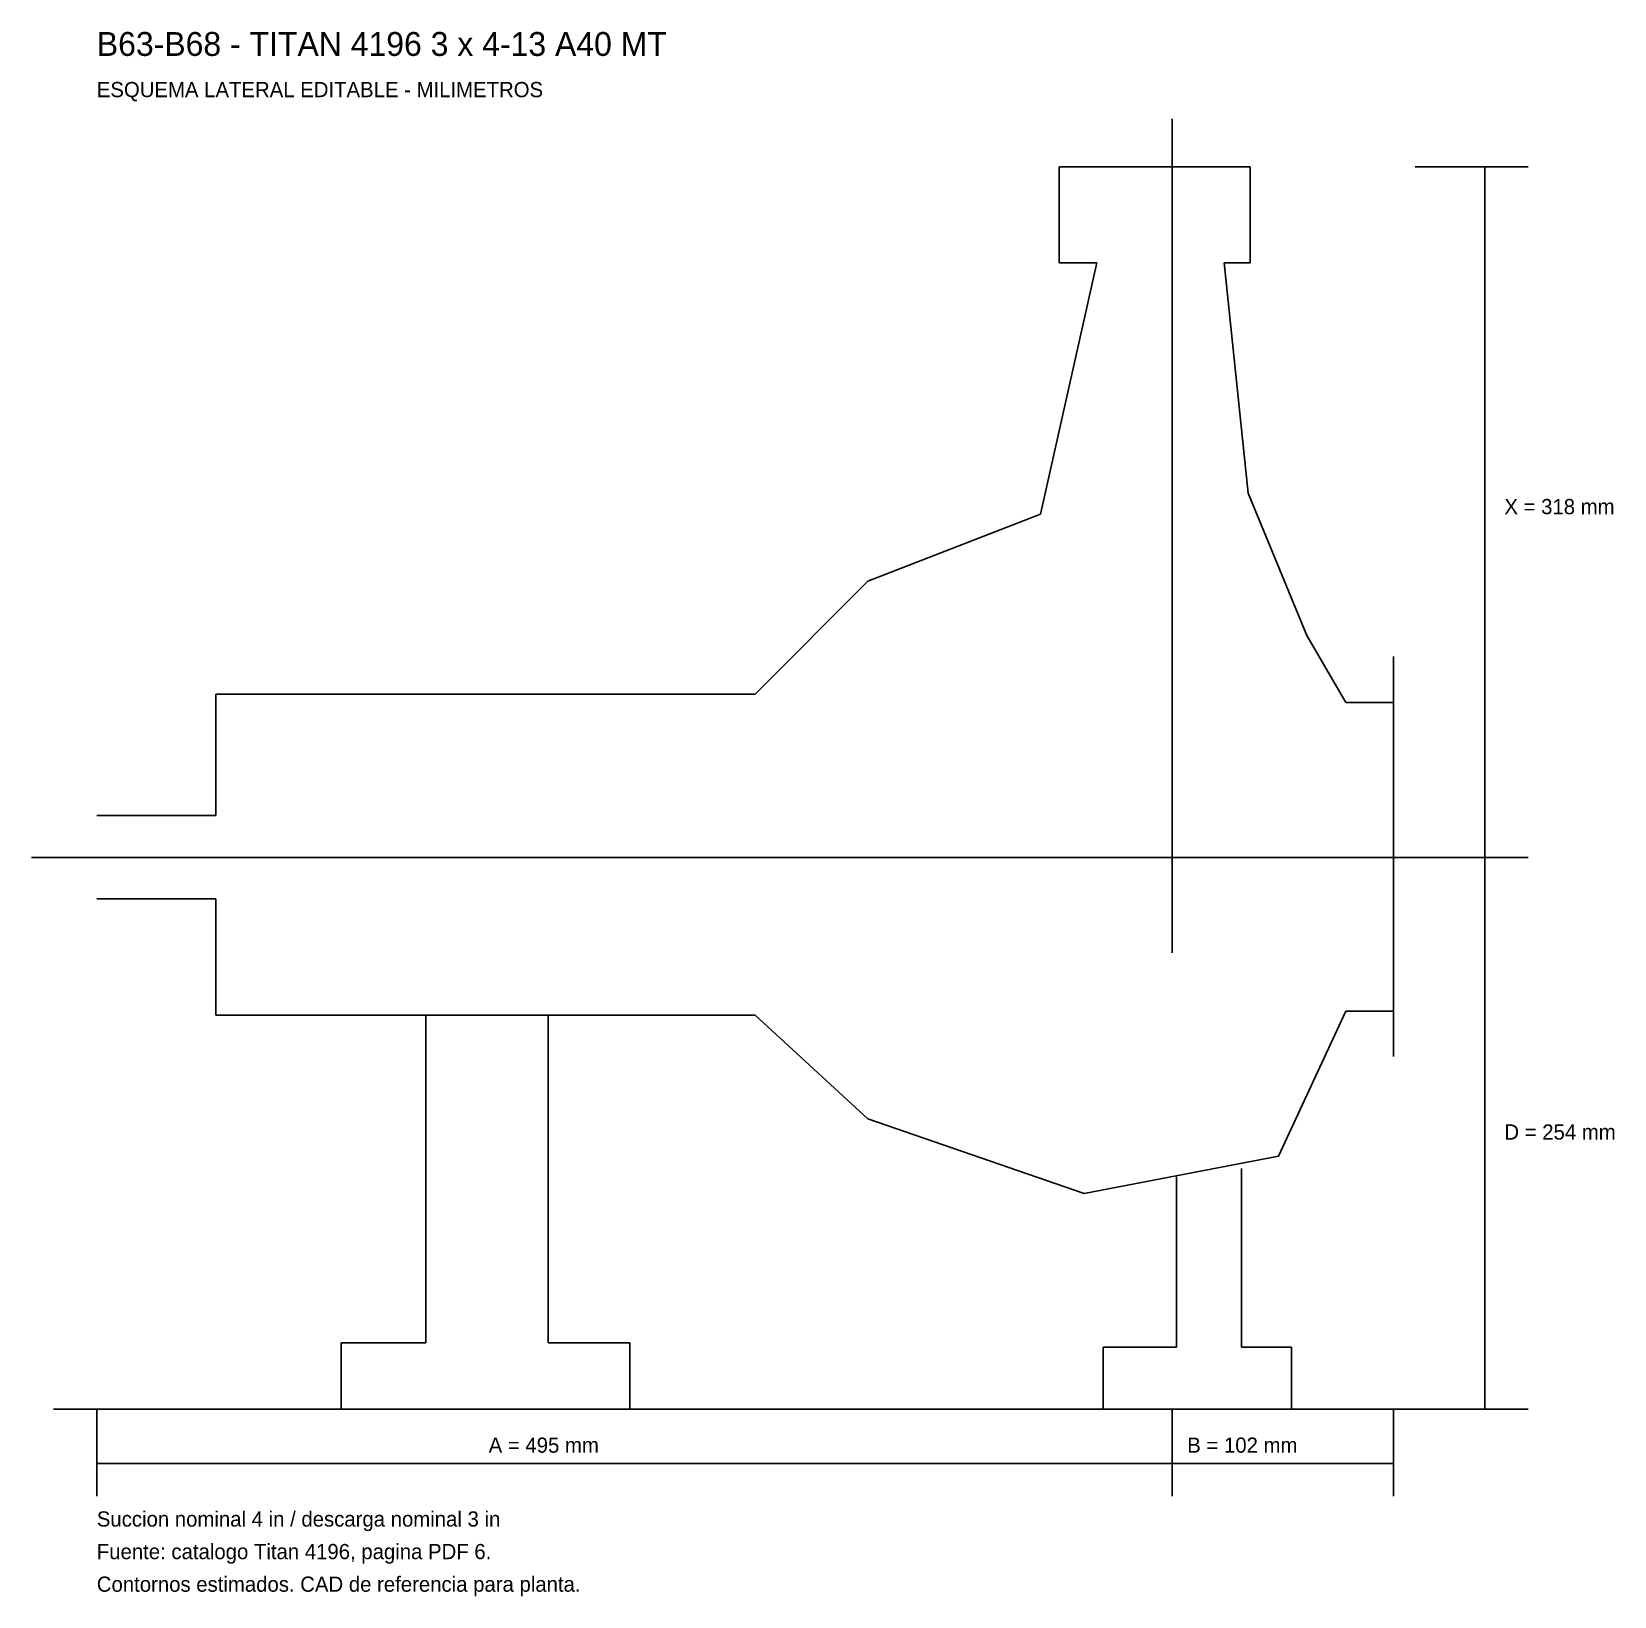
# Model space of a CAD drawing. Header units: millimetres. Extents: x -30 to 699, y -86 to 634.
import ezdxf

# ---------------------------------------------------------------- set-up
doc = ezdxf.new("R2010")
doc.units = ezdxf.units.MM
for name, color, linetype in [('DATOS_CATALOGO', 7, 'Continuous'), ('EJES', 7, 'Continuous'), ('ESTIMADO', 7, 'Continuous'), ('NOTAS', 7, 'Continuous')]:
    doc.layers.add(name, color=color, linetype=linetype)

msp = doc.modelspace()

# ---------------------------------------------------------------- linework, layer by layer
at = {"layer": 'DATOS_CATALOGO'}
for p, q in [((443.047, 572), (531, 572)), ((607, 572), (659, 572)), ((639, 0), (639, 572)), ((597, 162.331), (597, 346.509)), ((607, 254), (659, 254)), ((-20, 0), (617, 0)), ((0, -40), (0, 0)), ((495, -40), (495, 0)), ((597, -40), (597, 0)), ((607, 0), (659, 0)), ((0, -25), (495, -25)), ((495, -25), (597, -25))]:
    msp.add_line(p, q, dxfattribs=at)
at = {"layer": 'EJES'}
for p, q in [((495, 210.075), (495, 594)), ((-30, 254), (627, 254))]:
    msp.add_line(p, q, dxfattribs=at)
at = {"layer": 'ESTIMADO'}
for p, q in [((443.047, 527.673), (443.047, 572)), ((531, 572), (531, 527.673)), ((434.388, 412.036), (460.364, 527.673)), ((460.364, 527.673), (443.047, 527.673)), ((531, 527.673), (519, 527.673)), ((519, 527.673), (530, 421.673)), ((530, 421.673), (557, 356.145)), ((355.015, 381.2), (434.388, 412.036)), ((303.061, 329.164), (355.015, 381.2)), ((557, 356.145), (575, 325.309)), ((54.84, 273.273), (54.84, 329.164)), ((54.84, 329.164), (303.061, 329.164)), ((575, 325.309), (597, 325.309)), ((0, 273.273), (54.84, 273.273)), ((0, 234.902), (54.84, 234.902)), ((54.84, 234.902), (54.84, 181.429)), ((544, 116.496), (575, 183.338)), ((575, 183.338), (597, 183.338)), ((54.84, 181.429), (303.061, 181.429)), ((151.531, 181.429), (151.531, 30.556)), ((207.813, 30.556), (207.813, 181.429)), ((303.061, 181.429), (355.015, 133.684)), ((355.015, 133.684), (454.592, 99.308)), ((454.592, 99.308), (544, 116.496)), ((527, 28.647), (527, 110.767)), ((497, 106.947), (497, 28.647)), ((151.531, 30.556), (112.566, 30.556)), ((112.566, 30.556), (112.566, 0)), ((245.335, 30.556), (207.813, 30.556)), ((245.335, 0), (245.335, 30.556)), ((497, 28.647), (463.251, 28.647)), ((463.251, 28.647), (463.251, 0)), ((550, 28.647), (527, 28.647)), ((550, 0), (550, 28.647)), ((112.566, 0), (245.335, 0)), ((463.251, 0), (550, 0))]:
    msp.add_line(p, q, dxfattribs=at)

# ---------------------------------------------------------------- texts
at = {"layer": 'NOTAS'}
for s, height, p in [('B63-B68 - TITAN 4196 3 x 4-13 A40 MT', 11, (0, 623)), ('ESQUEMA LATERAL EDITABLE - MILIMETROS', 7, (0, 604)), ('X = 318 mm', 7, (648, 412.036)), ('D = 254 mm', 7, (648, 124.135)), ('A = 495 mm', 7, (180.394, -20)), ('B = 102 mm', 7, (502, -20)), ('Succion nominal 4 in / descarga nominal 3 in', 7, (0, -54)), ('Fuente: catalogo Titan 4196, pagina PDF 6.', 7, (0, -69)), ('Contornos estimados. CAD de referencia para planta.', 7, (0, -84))]:
    msp.add_text(s, height=height, dxfattribs=at).set_placement(p)

doc.saveas('drawing.dxf')
